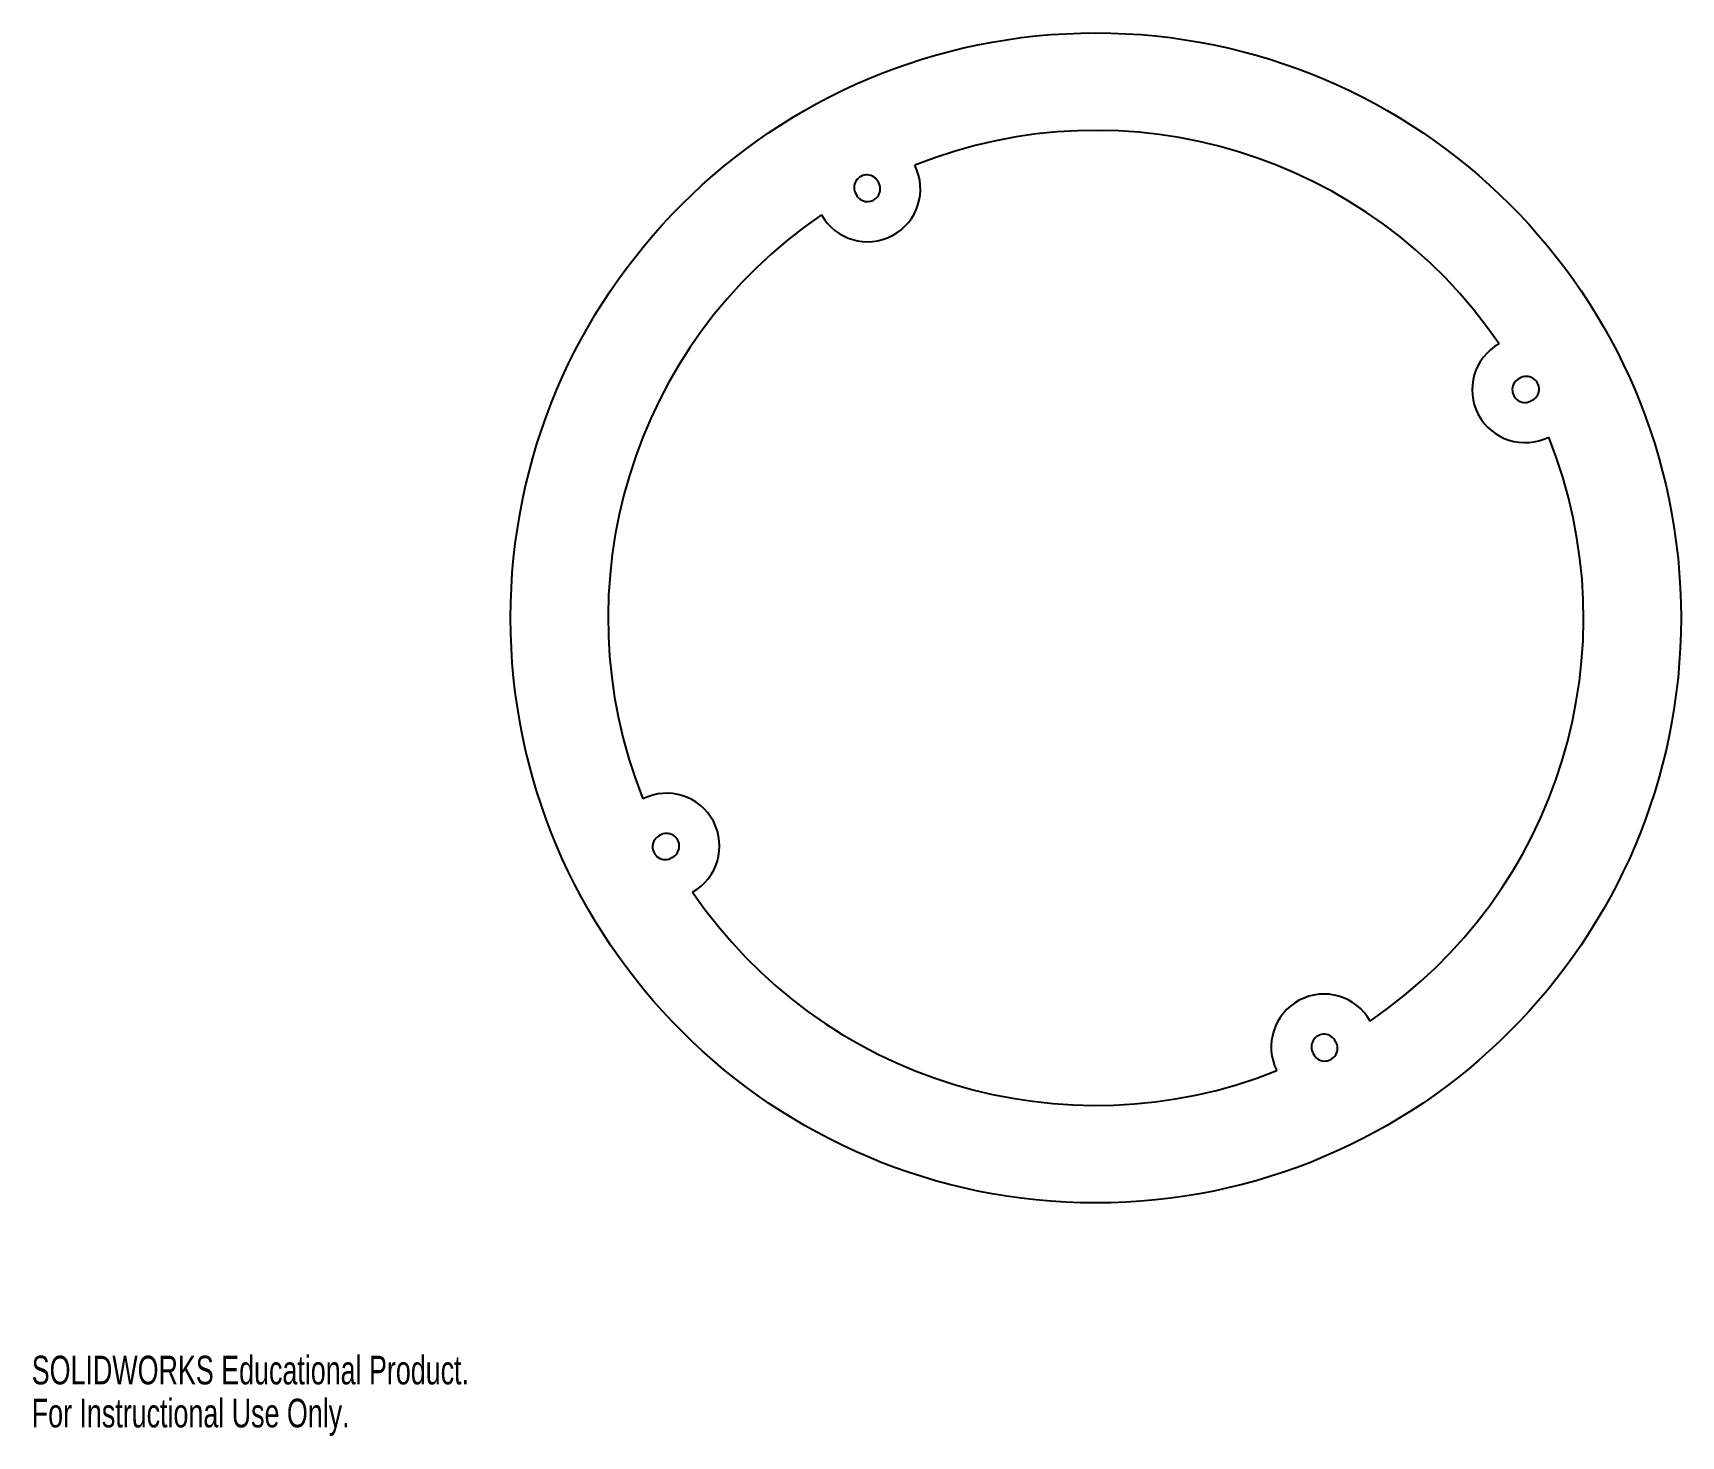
# Model space of a CAD drawing. Header units: inches. Extents: x 0.01 to 8.45, y 0 to 7.19.
import ezdxf

# ---------------------------------------------------------------- set-up
doc = ezdxf.new("R2010")
doc.units = ezdxf.units.IN
doc.header["$MEASUREMENT"] = 0
doc.styles.add('SLDTEXTSTYLE0', font='TXT', dxfattribs={"width": 0.7})

msp = doc.modelspace()

# ---------------------------------------------------------------- linework, layer by layer
at = {"color": 7, "linetype": 'Continuous', "lineweight": 25}
msp.add_circle((5.4548, 4.1936), 3, dxfattribs=at)
for centre, radius, start, end in [((5.4548, 4.1936), 2.5, 34.22607, 111.78365), ((4.2848, 6.3936), 0.271, 209.37697, 26.63275), ((4.281, 6.4008), 0.065, 24.3736, 211.63612), ((4.2848, 6.3936), 0.065, 204.3736, 31.63612), ((5.4548, 4.1936), 2.5, 124.22607, 201.78365), ((7.6548, 5.3636), 0.271, 119.37697, 296.63275), ((7.6548, 5.3636), 0.065, 114.3736, 301.63612), ((7.6621, 5.3674), 0.065, 294.3736, 121.63612), ((5.4548, 4.1936), 2.5, 304.22607, 21.78365), ((3.2548, 3.0236), 0.271, 299.37697, 116.63275), ((3.2476, 3.0197), 0.065, 114.3736, 301.63612), ((3.2548, 3.0236), 0.065, 294.3736, 121.63612), ((5.4548, 4.1936), 2.5, 214.22607, 291.78365), ((6.6248, 1.9936), 0.271, 29.37697, 206.63275), ((6.6248, 1.9936), 0.065, 24.3736, 211.63612), ((6.6287, 1.9863), 0.065, 204.3736, 31.63612)]:
    msp.add_arc(centre, radius, start, end, dxfattribs=at)

# ---------------------------------------------------------------- texts
at = {"color": 7, "linetype": 'Continuous', "char_height": 0.14705, "attachment_point": 1, "style": 'SLDTEXTSTYLE0'}
for s, insert in [('SOLIDWORKS Educational Product.', (0, 0.4101)), ('For Instructional Use Only.', (0, 0.1896))]:
    msp.add_mtext(s, dxfattribs=dict(at, insert=insert))

doc.saveas('drawing.dxf')
